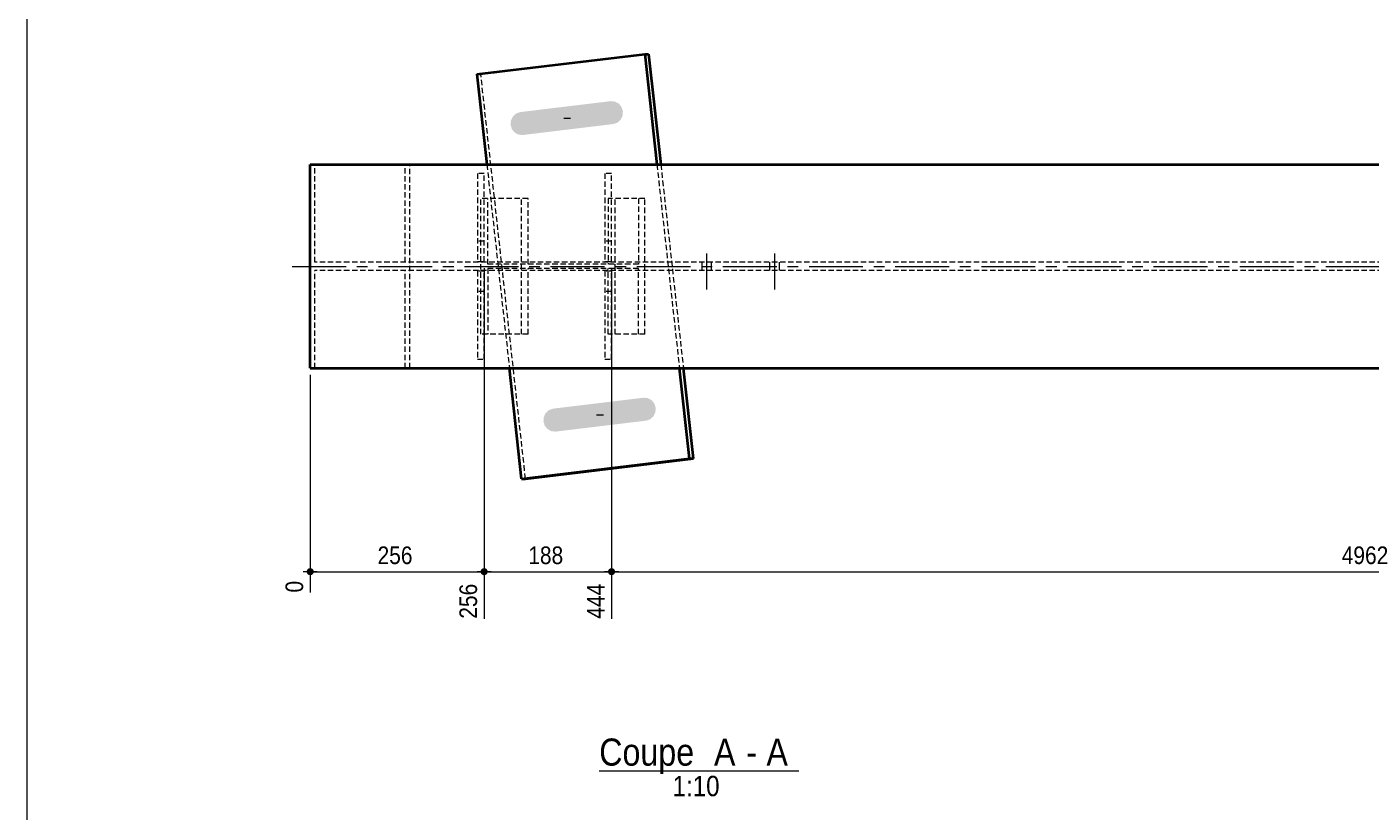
# Model space of a CAD drawing. Header units: millimetres. Extents: x 2 to 584, y 5 to 405.
# Drawn here: x 5 to 203.2, y 119.5 to 235.3 of the extents above; entities that cross this region are included whole.
import ezdxf

# ---------------------------------------------------------------- set-up
doc = ezdxf.new("R2010")
doc.units = ezdxf.units.MM
for name, pattern in [('AXES', [12.7, 7.9375, -1.5875, 1.5875, -1.5875]), ('CACHE2', [1.190625, 0.79375, -0.396875]), ('INTERROMPUX2', [9.525, 6.35, -3.175])]:
    doc.linetypes.add(name, pattern=pattern)
for name, color, linetype, lineweight in [('Autre type objet', 1, 'Continuous', 0), ('Axe', 1, 'Continuous', 0), ('Boulon', 7, 'Continuous', 0), ('Cache', 7, 'Continuous', 0), ('Cotation', 7, 'Continuous', 0), ('Feuille dessin', 5, 'Continuous', 0), ('Piece', 2, 'Continuous', 0)]:
    doc.layers.add(name, color=color, linetype=linetype, lineweight=lineweight)
doc.styles.add('ARIAL', font='ARIAL.TTF')

# ---------------------------------------------------------------- blocks, each defined once
blk = doc.blocks.new('*A47')
at = {"layer": 'Boulon', "linetype": 'INTERROMPUX2', "lineweight": 0}
for p, q in [((104.502761, 200.569647), (104.502248, 199.369647)), ((104.502761, 200.569647), (104.502248, 199.369647)), ((105.203316, 201.869348), (105.201052, 196.569349)), ((105.203316, 201.869348), (105.201052, 196.569349)), ((105.902761, 200.569049), (105.902248, 199.369049)), ((105.902761, 200.569049), (105.902248, 199.369049))]:
    blk.add_line(p, q, dxfattribs=at)
blk = doc.blocks.new('*A48')
at = {"layer": 'Boulon', "linetype": 'INTERROMPUX2', "lineweight": 0}
for p, q in [((114.502641, 200.569508), (114.502368, 199.369508)), ((114.502641, 200.569508), (114.502368, 199.369508)), ((115.202936, 201.869348), (115.201731, 196.569349)), ((115.202936, 201.869348), (115.201731, 196.569349)), ((115.902641, 200.569189), (115.902368, 199.369189)), ((115.902641, 200.569189), (115.902368, 199.369189))]:
    blk.add_line(p, q, dxfattribs=at)
blk = doc.blocks.new('*A51')
at = {"layer": 'Boulon'}
for points in [[(91.07, 224.32), (91.7, 224.26), (92.27, 223.96), (92.68, 223.45), (92.87, 222.82), (92.82, 222.16), (92.53, 221.57), (92.05, 221.14), (91.44, 220.94), (78.12, 219.33), (77.49, 219.38), (76.92, 219.69), (76.51, 220.19), (76.32, 220.82), (76.37, 221.49), (76.66, 222.08), (77.14, 222.5), (77.75, 222.71)], [(95.91, 180.61), (96.54, 180.55), (97.11, 180.25), (97.52, 179.74), (97.71, 179.11), (97.66, 178.45), (97.37, 177.86), (96.89, 177.43), (96.28, 177.23), (82.96, 175.62), (82.33, 175.68), (81.76, 175.98), (81.35, 176.48), (81.16, 177.12), (81.21, 177.78), (81.5, 178.37), (81.98, 178.8), (82.59, 179)]]:
    blk.add_hatch(color=256, dxfattribs=at).paths.add_polyline_path(points, flags=17)
at = {"layer": 'Boulon', "linetype": 'Continuous', "lineweight": 0}
for p, q in [((84.16, 221.82), (85.17, 221.82)), ((89, 178.11), (90.01, 178.11))]:
    blk.add_line(p, q, dxfattribs=at)
blk = doc.blocks.new('*A52')
at = {"layer": 'Axe', "color": 1, "linetype": 'AXES', "lineweight": 15}
blk.add_line((44.122542, 199.969348), (271.614738, 199.969348), dxfattribs=at)
at = {"layer": 'Cache', "color": 7, "linetype": 'CACHE2', "lineweight": 20}
for p, q in [((47.462542, 200.569348), (47.462542, 214.969348)), ((60.782542, 200.569348), (60.782542, 214.969348)), ((61.472542, 184.969348), (61.472542, 214.969348)), ((271.614738, 200.569348), (47.462542, 200.569348)), ((271.614738, 199.369348), (47.462542, 199.369348)), ((47.462542, 184.969348), (47.462542, 199.369348)), ((60.782542, 184.969348), (60.782542, 199.369348))]:
    blk.add_line(p, q, dxfattribs=at)
at = {"layer": 'Piece', "color": 2, "linetype": 'Continuous', "lineweight": 40}
for p, q in [((46.772542, 184.969348), (46.772542, 214.969348)), ((46.772542, 214.969348), (271.614738, 214.969348)), ((46.772542, 184.969348), (271.614738, 184.969348))]:
    blk.add_line(p, q, dxfattribs=at)
blk = doc.blocks.new('*A58')
at = {"layer": 'Cache', "color": 7, "linetype": 'CACHE2', "lineweight": 20}
for p, q in [((90.205308, 213.669348), (90.205308, 200.679348)), ((91.205308, 213.669348), (90.205308, 213.669348)), ((91.205308, 200.679348), (91.205308, 213.669348)), ((91.205308, 203.679348), (90.205308, 203.679348)), ((90.205308, 200.679348), (91.205308, 200.679348))]:
    blk.add_line(p, q, dxfattribs=at)
blk = doc.blocks.new('*A59')
at = {"layer": 'Cache', "color": 7, "linetype": 'CACHE2', "lineweight": 20}
for p, q in [((90.205308, 199.259348), (90.205308, 186.269348)), ((91.205308, 199.259348), (90.205308, 199.259348)), ((91.205308, 186.269348), (91.205308, 199.259348)), ((91.205308, 196.259348), (90.205308, 196.259348)), ((90.205308, 186.269348), (91.205308, 186.269348))]:
    blk.add_line(p, q, dxfattribs=at)
blk = doc.blocks.new('*A60')
at = {"layer": 'Cache', "color": 7, "linetype": 'CACHE2', "lineweight": 20}
for p, q in [((71.412756, 213.669348), (71.412756, 200.679348)), ((72.412756, 213.669348), (71.412756, 213.669348)), ((72.412756, 200.679348), (72.412756, 213.669348)), ((72.412756, 203.679348), (71.412756, 203.679348)), ((71.412756, 200.679348), (72.412756, 200.679348))]:
    blk.add_line(p, q, dxfattribs=at)
blk = doc.blocks.new('*A61')
at = {"layer": 'Cache', "color": 7, "linetype": 'CACHE2', "lineweight": 20}
for p, q in [((71.412756, 199.259348), (71.412756, 186.269348)), ((72.412756, 199.259348), (71.412756, 199.259348)), ((72.412756, 186.269348), (72.412756, 199.259348)), ((72.412756, 196.259348), (71.412756, 196.259348)), ((71.412756, 186.269348), (72.412756, 186.269348))]:
    blk.add_line(p, q, dxfattribs=at)
blk = doc.blocks.new('*A62')
at = {"layer": 'Cache', "color": 7, "linetype": 'CACHE2', "lineweight": 20}
for p, q in [((71.921116, 228.277769), (96.659961, 231.262501)), ((71.346421, 228.277769), (71.921116, 228.277769)), ((78.518473, 168.674433), (71.921116, 228.277769)), ((72.819499, 214.969348), (76.14013, 184.969348)), ((97.888717, 214.969348), (101.209348, 184.969348)), ((98.463413, 214.969348), (101.784044, 184.969348))]:
    blk.add_line(p, q, dxfattribs=at)
at = {"layer": 'Piece', "color": 2, "linetype": 'Continuous', "lineweight": 40}
for p, q in [((71.346421, 228.277769), (96.085265, 231.262501)), ((96.085265, 231.262501), (97.888717, 214.969348)), ((96.085265, 231.262501), (96.659961, 231.262501)), ((96.659961, 231.262501), (98.463413, 214.969348)), ((71.346421, 228.277769), (72.819499, 214.969348)), ((77.943777, 168.674433), (76.14013, 184.969348)), ((102.682622, 171.659165), (101.209348, 184.969348)), ((103.257318, 171.659165), (101.784044, 184.969348)), ((77.943777, 168.674433), (102.682622, 171.659165)), ((78.518473, 168.674433), (103.257318, 171.659165)), ((102.682622, 171.659165), (103.257318, 171.659165)), ((77.943777, 168.674433), (78.518473, 168.674433))]:
    blk.add_line(p, q, dxfattribs=at)
blk = doc.blocks.new('*A63')
at = {"layer": 'Cache', "color": 7, "linetype": 'CACHE2', "lineweight": 20}
for p, q in [((78.881671, 209.968876), (71.912756, 209.968876)), ((71.912756, 189.968876), (71.912756, 209.968876)), ((72.956787, 200.293876), (72.956787, 209.968876)), ((77.923845, 189.968876), (77.923844, 209.968876)), ((78.881671, 200.293876), (78.881671, 209.968876)), ((96.122544, 209.968876), (90.705308, 209.968876)), ((90.705308, 209.968876), (90.705308, 200.293876)), ((91.749339, 189.968876), (91.749339, 209.968876)), ((95.164717, 209.968876), (95.164718, 200.293876)), ((96.122544, 189.968876), (96.122544, 209.968876)), ((95.164718, 200.293876), (72.956787, 200.293876)), ((95.164718, 199.643876), (72.956787, 199.643876)), ((72.956787, 199.643876), (72.956787, 189.968876)), ((78.881671, 189.968876), (78.881671, 199.643876)), ((90.705308, 189.968876), (90.705308, 199.643876)), ((95.164718, 189.968876), (95.164718, 199.643876)), ((78.881671, 189.968876), (71.912756, 189.968876)), ((96.122544, 189.968876), (90.705308, 189.968876))]:
    blk.add_line(p, q, dxfattribs=at)
blk = doc.blocks.new('*A67')
at = {"layer": 'Feuille dessin', "linetype": 'Continuous', "lineweight": 0}
blk.add_line((5, 405), (5, 5), dxfattribs=at)
blk = doc.blocks.new('*A123')
at = {"layer": 'Cotation'}
for points in [[(46.75, 154.45), (46.72, 154.45), (46.7, 154.45), (46.67, 154.46), (46.65, 154.46), (46.62, 154.47), (46.6, 154.48), (46.57, 154.49), (46.55, 154.5), (46.53, 154.51), (46.51, 154.52), (46.48, 154.54), (46.46, 154.55), (46.44, 154.57), (46.42, 154.58), (46.4, 154.6), (46.39, 154.62), (46.37, 154.64), (46.35, 154.66), (46.34, 154.68), (46.33, 154.7), (46.31, 154.72), (46.3, 154.75), (46.29, 154.77), (46.28, 154.79), (46.27, 154.82), (46.27, 154.84), (46.26, 154.87), (46.26, 154.89), (46.26, 154.92), (46.25, 154.94), (46.25, 154.97), (46.25, 154.99), (46.26, 155.02), (46.26, 155.05), (46.26, 155.07), (46.27, 155.1), (46.27, 155.12), (46.28, 155.14), (46.29, 155.17), (46.3, 155.19), (46.31, 155.21), (46.33, 155.24), (46.34, 155.26), (46.35, 155.28), (46.37, 155.3), (46.39, 155.32), (46.4, 155.34), (46.42, 155.35), (46.44, 155.37), (46.46, 155.39), (46.48, 155.4), (46.51, 155.42), (46.53, 155.43), (46.55, 155.44), (46.57, 155.45), (46.6, 155.46), (46.62, 155.47), (46.65, 155.47), (46.67, 155.48), (46.7, 155.48), (46.72, 155.49), (46.75, 155.49), (46.77, 155.49), (46.8, 155.49), (46.82, 155.49), (46.85, 155.48), (46.87, 155.48), (46.9, 155.47), (46.92, 155.47), (46.95, 155.46), (46.97, 155.45), (46.99, 155.44), (47.02, 155.43), (47.04, 155.42), (47.06, 155.4), (47.08, 155.39), (47.1, 155.37), (47.12, 155.35), (47.14, 155.34), (47.16, 155.32), (47.17, 155.3), (47.19, 155.28), (47.2, 155.26), (47.22, 155.24), (47.23, 155.21), (47.24, 155.19), (47.25, 155.17), (47.26, 155.14), (47.27, 155.12), (47.28, 155.1), (47.28, 155.07), (47.29, 155.05), (47.29, 155.02), (47.29, 154.99), (47.29, 154.97), (47.29, 154.94), (47.29, 154.92), (47.29, 154.89), (47.28, 154.87), (47.28, 154.84), (47.27, 154.82), (47.26, 154.79), (47.25, 154.77), (47.24, 154.75), (47.23, 154.72), (47.22, 154.7), (47.2, 154.68), (47.19, 154.66), (47.17, 154.64), (47.16, 154.62), (47.14, 154.6), (47.12, 154.58), (47.1, 154.57), (47.08, 154.55), (47.06, 154.54), (47.04, 154.52), (47.02, 154.51), (46.99, 154.5), (46.97, 154.49), (46.95, 154.48), (46.92, 154.47), (46.9, 154.46), (46.87, 154.46), (46.85, 154.45), (46.82, 154.45), (46.8, 154.45), (46.77, 154.45)], [(72.39, 154.45), (72.36, 154.45), (72.34, 154.45), (72.31, 154.46), (72.29, 154.46), (72.26, 154.47), (72.24, 154.48), (72.21, 154.49), (72.19, 154.5), (72.17, 154.51), (72.15, 154.52), (72.12, 154.54), (72.1, 154.55), (72.08, 154.57), (72.06, 154.58), (72.05, 154.6), (72.03, 154.62), (72.01, 154.64), (72, 154.66), (71.98, 154.68), (71.97, 154.7), (71.95, 154.72), (71.94, 154.75), (71.93, 154.77), (71.92, 154.79), (71.92, 154.82), (71.91, 154.84), (71.9, 154.87), (71.9, 154.89), (71.9, 154.92), (71.89, 154.94), (71.89, 154.97), (71.89, 154.99), (71.9, 155.02), (71.9, 155.05), (71.9, 155.07), (71.91, 155.1), (71.92, 155.12), (71.92, 155.14), (71.93, 155.17), (71.94, 155.19), (71.95, 155.21), (71.97, 155.24), (71.98, 155.26), (72, 155.28), (72.01, 155.3), (72.03, 155.32), (72.05, 155.34), (72.06, 155.35), (72.08, 155.37), (72.1, 155.39), (72.12, 155.4), (72.15, 155.42), (72.17, 155.43), (72.19, 155.44), (72.21, 155.45), (72.24, 155.46), (72.26, 155.47), (72.29, 155.47), (72.31, 155.48), (72.34, 155.48), (72.36, 155.49), (72.39, 155.49), (72.41, 155.49), (72.44, 155.49), (72.46, 155.49), (72.49, 155.48), (72.51, 155.48), (72.54, 155.47), (72.56, 155.47), (72.59, 155.46), (72.61, 155.45), (72.64, 155.44), (72.66, 155.43), (72.68, 155.42), (72.7, 155.4), (72.72, 155.39), (72.74, 155.37), (72.76, 155.35), (72.78, 155.34), (72.8, 155.32), (72.81, 155.3), (72.83, 155.28), (72.85, 155.26), (72.86, 155.24), (72.87, 155.21), (72.88, 155.19), (72.89, 155.17), (72.9, 155.14), (72.91, 155.12), (72.92, 155.1), (72.92, 155.07), (72.93, 155.05), (72.93, 155.02), (72.93, 154.99), (72.93, 154.97), (72.93, 154.94), (72.93, 154.92), (72.93, 154.89), (72.92, 154.87), (72.92, 154.84), (72.91, 154.82), (72.9, 154.79), (72.89, 154.77), (72.88, 154.75), (72.87, 154.72), (72.86, 154.7), (72.85, 154.68), (72.83, 154.66), (72.81, 154.64), (72.8, 154.62), (72.78, 154.6), (72.76, 154.58), (72.74, 154.57), (72.72, 154.55), (72.7, 154.54), (72.68, 154.52), (72.66, 154.51), (72.64, 154.5), (72.61, 154.49), (72.59, 154.48), (72.56, 154.47), (72.54, 154.46), (72.51, 154.46), (72.49, 154.45), (72.46, 154.45), (72.44, 154.45), (72.41, 154.45)]]:
    blk.add_hatch(color=256, dxfattribs=at).paths.add_polyline_path(points, flags=17)
at = {"layer": 'Cotation', "linetype": 'Continuous', "lineweight": 0}
for p, q in [((72.41, 199.68), (72.41, 148.04)), ((46.77, 183.97), (46.77, 151.9)), ((47.81, 154.97), (45.73, 154.97)), ((46.77, 154.97), (45.73, 154.97)), ((46.77, 156.01), (46.77, 153.93)), ((46.77, 154.97), (72.41, 154.97)), ((73.45, 154.97), (71.37, 154.97)), ((72.41, 156.01), (72.41, 153.93)), ((72.41, 154.97), (73.45, 154.97))]:
    blk.add_line(p, q, dxfattribs=at)
at = {"layer": 'Cotation'}
for p in [(46.77, 154.97), (72.41, 154.97)]:
    blk.add_point(p, dxfattribs=at)
at = {"layer": 'Cotation', "style": 'ARIAL', "width": 0.85}
blk.add_text('256', height=2.6, dxfattribs=at).set_placement((56.7, 156.09))
for s, p in [('0', (45.73, 151.9)), ('256', (71.37, 148.04))]:
    blk.add_text(s, height=2.6, rotation=90.0002, dxfattribs=at).set_placement(p)
blk = doc.blocks.new('*A124')
at = {"layer": 'Cotation'}
for points in [[(72.39, 154.45), (72.36, 154.45), (72.34, 154.45), (72.31, 154.46), (72.29, 154.46), (72.26, 154.47), (72.24, 154.48), (72.21, 154.49), (72.19, 154.5), (72.17, 154.51), (72.15, 154.52), (72.12, 154.54), (72.1, 154.55), (72.08, 154.57), (72.06, 154.58), (72.05, 154.6), (72.03, 154.62), (72.01, 154.64), (72, 154.66), (71.98, 154.68), (71.97, 154.7), (71.95, 154.72), (71.94, 154.75), (71.93, 154.77), (71.92, 154.79), (71.92, 154.82), (71.91, 154.84), (71.9, 154.87), (71.9, 154.89), (71.9, 154.92), (71.89, 154.94), (71.89, 154.97), (71.89, 154.99), (71.9, 155.02), (71.9, 155.05), (71.9, 155.07), (71.91, 155.1), (71.92, 155.12), (71.92, 155.14), (71.93, 155.17), (71.94, 155.19), (71.95, 155.21), (71.97, 155.24), (71.98, 155.26), (72, 155.28), (72.01, 155.3), (72.03, 155.32), (72.05, 155.34), (72.06, 155.35), (72.08, 155.37), (72.1, 155.39), (72.12, 155.4), (72.15, 155.42), (72.17, 155.43), (72.19, 155.44), (72.21, 155.45), (72.24, 155.46), (72.26, 155.47), (72.29, 155.47), (72.31, 155.48), (72.34, 155.48), (72.36, 155.49), (72.39, 155.49), (72.41, 155.49), (72.44, 155.49), (72.46, 155.49), (72.49, 155.48), (72.51, 155.48), (72.54, 155.47), (72.56, 155.47), (72.59, 155.46), (72.61, 155.45), (72.64, 155.44), (72.66, 155.43), (72.68, 155.42), (72.7, 155.4), (72.72, 155.39), (72.74, 155.37), (72.76, 155.35), (72.78, 155.34), (72.8, 155.32), (72.81, 155.3), (72.83, 155.28), (72.85, 155.26), (72.86, 155.24), (72.87, 155.21), (72.88, 155.19), (72.89, 155.17), (72.9, 155.14), (72.91, 155.12), (72.92, 155.1), (72.92, 155.07), (72.93, 155.05), (72.93, 155.02), (72.93, 154.99), (72.93, 154.97), (72.93, 154.94), (72.93, 154.92), (72.93, 154.89), (72.92, 154.87), (72.92, 154.84), (72.91, 154.82), (72.9, 154.79), (72.89, 154.77), (72.88, 154.75), (72.87, 154.72), (72.86, 154.7), (72.85, 154.68), (72.83, 154.66), (72.81, 154.64), (72.8, 154.62), (72.78, 154.6), (72.76, 154.58), (72.74, 154.57), (72.72, 154.55), (72.7, 154.54), (72.68, 154.52), (72.66, 154.51), (72.64, 154.5), (72.61, 154.49), (72.59, 154.48), (72.56, 154.47), (72.54, 154.46), (72.51, 154.46), (72.49, 154.45), (72.46, 154.45), (72.44, 154.45), (72.41, 154.45)], [(91.18, 154.45), (91.15, 154.45), (91.13, 154.45), (91.1, 154.46), (91.08, 154.46), (91.05, 154.47), (91.03, 154.48), (91.01, 154.49), (90.98, 154.5), (90.96, 154.51), (90.94, 154.52), (90.92, 154.54), (90.9, 154.55), (90.88, 154.57), (90.86, 154.58), (90.84, 154.6), (90.82, 154.62), (90.8, 154.64), (90.79, 154.66), (90.77, 154.68), (90.76, 154.7), (90.75, 154.72), (90.74, 154.75), (90.72, 154.77), (90.72, 154.79), (90.71, 154.82), (90.7, 154.84), (90.7, 154.87), (90.69, 154.89), (90.69, 154.92), (90.69, 154.94), (90.69, 154.97), (90.69, 154.99), (90.69, 155.02), (90.69, 155.05), (90.7, 155.07), (90.7, 155.1), (90.71, 155.12), (90.72, 155.14), (90.72, 155.17), (90.74, 155.19), (90.75, 155.21), (90.76, 155.24), (90.77, 155.26), (90.79, 155.28), (90.8, 155.3), (90.82, 155.32), (90.84, 155.34), (90.86, 155.35), (90.88, 155.37), (90.9, 155.39), (90.92, 155.4), (90.94, 155.42), (90.96, 155.43), (90.98, 155.44), (91.01, 155.45), (91.03, 155.46), (91.05, 155.47), (91.08, 155.47), (91.1, 155.48), (91.13, 155.48), (91.15, 155.49), (91.18, 155.49), (91.21, 155.49), (91.23, 155.49), (91.26, 155.49), (91.28, 155.48), (91.31, 155.48), (91.33, 155.47), (91.36, 155.47), (91.38, 155.46), (91.4, 155.45), (91.43, 155.44), (91.45, 155.43), (91.47, 155.42), (91.49, 155.4), (91.52, 155.39), (91.54, 155.37), (91.55, 155.35), (91.57, 155.34), (91.59, 155.32), (91.61, 155.3), (91.62, 155.28), (91.64, 155.26), (91.65, 155.24), (91.66, 155.21), (91.68, 155.19), (91.69, 155.17), (91.69, 155.14), (91.7, 155.12), (91.71, 155.1), (91.72, 155.07), (91.72, 155.05), (91.72, 155.02), (91.72, 154.99), (91.73, 154.97), (91.72, 154.94), (91.72, 154.92), (91.72, 154.89), (91.72, 154.87), (91.71, 154.84), (91.7, 154.82), (91.69, 154.79), (91.69, 154.77), (91.68, 154.75), (91.66, 154.72), (91.65, 154.7), (91.64, 154.68), (91.62, 154.66), (91.61, 154.64), (91.59, 154.62), (91.57, 154.6), (91.55, 154.58), (91.54, 154.57), (91.52, 154.55), (91.49, 154.54), (91.47, 154.52), (91.45, 154.51), (91.43, 154.5), (91.4, 154.49), (91.38, 154.48), (91.36, 154.47), (91.33, 154.46), (91.31, 154.46), (91.28, 154.45), (91.26, 154.45), (91.23, 154.45), (91.21, 154.45)]]:
    blk.add_hatch(color=256, dxfattribs=at).paths.add_polyline_path(points, flags=17)
at = {"layer": 'Cotation', "linetype": 'Continuous', "lineweight": 0}
for p, q in [((72.41, 199.68), (72.41, 148.04)), ((91.21, 199.68), (91.21, 148.04)), ((73.45, 154.97), (71.37, 154.97)), ((72.41, 154.97), (71.37, 154.97)), ((72.41, 156.01), (72.41, 153.93)), ((72.41, 154.97), (91.21, 154.97)), ((92.25, 154.97), (90.17, 154.97)), ((91.21, 156.01), (91.21, 153.93)), ((91.21, 154.97), (92.25, 154.97))]:
    blk.add_line(p, q, dxfattribs=at)
at = {"layer": 'Cotation'}
for p in [(72.41, 154.97), (91.21, 154.97)]:
    blk.add_point(p, dxfattribs=at)
at = {"layer": 'Cotation', "style": 'ARIAL', "width": 0.85}
blk.add_text('188', height=2.6, dxfattribs=at).set_placement((78.92, 156.09))
blk.add_text('444', height=2.6, rotation=90.0002, dxfattribs=at).set_placement((90.17, 148.04))
blk = doc.blocks.new('*A125')
at = {"layer": 'Cotation'}
blk.add_hatch(color=256, dxfattribs=at).paths.add_polyline_path([(91.18, 154.45), (91.15, 154.45), (91.13, 154.45), (91.1, 154.46), (91.08, 154.46), (91.05, 154.47), (91.03, 154.48), (91.01, 154.49), (90.98, 154.5), (90.96, 154.51), (90.94, 154.52), (90.92, 154.54), (90.9, 154.55), (90.88, 154.57), (90.86, 154.58), (90.84, 154.6), (90.82, 154.62), (90.8, 154.64), (90.79, 154.66), (90.77, 154.68), (90.76, 154.7), (90.75, 154.72), (90.74, 154.75), (90.72, 154.77), (90.72, 154.79), (90.71, 154.82), (90.7, 154.84), (90.7, 154.87), (90.69, 154.89), (90.69, 154.92), (90.69, 154.94), (90.69, 154.97), (90.69, 154.99), (90.69, 155.02), (90.69, 155.05), (90.7, 155.07), (90.7, 155.1), (90.71, 155.12), (90.72, 155.14), (90.72, 155.17), (90.74, 155.19), (90.75, 155.21), (90.76, 155.24), (90.77, 155.26), (90.79, 155.28), (90.8, 155.3), (90.82, 155.32), (90.84, 155.34), (90.86, 155.35), (90.88, 155.37), (90.9, 155.39), (90.92, 155.4), (90.94, 155.42), (90.96, 155.43), (90.98, 155.44), (91.01, 155.45), (91.03, 155.46), (91.05, 155.47), (91.08, 155.47), (91.1, 155.48), (91.13, 155.48), (91.15, 155.49), (91.18, 155.49), (91.21, 155.49), (91.23, 155.49), (91.26, 155.49), (91.28, 155.48), (91.31, 155.48), (91.33, 155.47), (91.36, 155.47), (91.38, 155.46), (91.4, 155.45), (91.43, 155.44), (91.45, 155.43), (91.47, 155.42), (91.49, 155.4), (91.52, 155.39), (91.54, 155.37), (91.55, 155.35), (91.57, 155.34), (91.59, 155.32), (91.61, 155.3), (91.62, 155.28), (91.64, 155.26), (91.65, 155.24), (91.66, 155.21), (91.68, 155.19), (91.69, 155.17), (91.69, 155.14), (91.7, 155.12), (91.71, 155.1), (91.72, 155.07), (91.72, 155.05), (91.72, 155.02), (91.72, 154.99), (91.73, 154.97), (91.72, 154.94), (91.72, 154.92), (91.72, 154.89), (91.72, 154.87), (91.71, 154.84), (91.7, 154.82), (91.69, 154.79), (91.69, 154.77), (91.68, 154.75), (91.66, 154.72), (91.65, 154.7), (91.64, 154.68), (91.62, 154.66), (91.61, 154.64), (91.59, 154.62), (91.57, 154.6), (91.55, 154.58), (91.54, 154.57), (91.52, 154.55), (91.49, 154.54), (91.47, 154.52), (91.45, 154.51), (91.43, 154.5), (91.4, 154.49), (91.38, 154.48), (91.36, 154.47), (91.33, 154.46), (91.31, 154.46), (91.28, 154.45), (91.26, 154.45), (91.23, 154.45), (91.21, 154.45)], flags=17)
at = {"layer": 'Cotation', "linetype": 'Continuous', "lineweight": 0}
for p, q in [((91.21, 199.68), (91.21, 148.04)), ((92.25, 154.97), (90.17, 154.97)), ((91.21, 154.97), (90.17, 154.97)), ((91.21, 156.01), (91.21, 153.93)), ((91.21, 154.97), (314.21, 154.97))]:
    blk.add_line(p, q, dxfattribs=at)
at = {"layer": 'Cotation'}
blk.add_point((91.21, 154.97), dxfattribs=at)
at = {"layer": 'Cotation', "style": 'ARIAL', "width": 0.85}
blk.add_text('4962', height=2.6, dxfattribs=at).set_placement((198.85, 156.09))
blk = doc.blocks.new('*A144')
at = {"layer": 'Autre type objet', "linetype": 'Continuous', "lineweight": 0}
blk.add_line((89.381353, 125.634132), (118.792681, 125.634132), dxfattribs=at)
at = {"layer": 'Autre type objet', "style": 'ARIAL', "width": 0.85}
for s, height, p in [('Coupe', 4, (89.381353, 126.384132)), ('A', 4, (106.300103, 126.384132)), ('A', 4, (114.034087, 126.384132)), ('-', 4, (111.058697, 126.384132)), ('1:10', 3, (100.193462, 121.884132))]:
    blk.add_text(s, height=height, dxfattribs=at).set_placement(p)

msp = doc.modelspace()

# ---------------------------------------------------------------- block references
at = {"lineweight": 0}
for name in ['*A67', '*A62', '*A51', '*A52', '*A60', '*A58', '*A63', '*A47', '*A48', '*A123', '*A124', '*A61', '*A125', '*A59', '*A144']:
    msp.add_blockref(name, (0, 0), dxfattribs=at)

doc.saveas('drawing.dxf')
